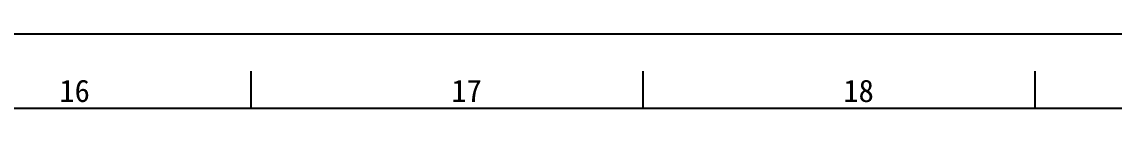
# Model space of a CAD drawing. Header units: millimetres. Extents: x 0 to 1189, y 0 to 841.
# Drawn here: x 809.8 to 956.1, y 831 to 841 of the extents above; entities that cross this region are included whole.
import ezdxf

# ---------------------------------------------------------------- set-up
doc = ezdxf.new("R2010")
doc.units = ezdxf.units.MM
doc.header["$LTSCALE"] = 65.395
doc.layers.get('0').update_dxf_attribs({"linetype": 'CONTINUOUS'})
doc.styles.add('TEXTSTYLE_2', font='simfang.ttf')
doc.styles.add('TEXTSTYLE_4', font='simfang.ttf')

msp = doc.modelspace()

# ---------------------------------------------------------------- linework, layer by layer
at = {"color": 7}
for p, q in [((0, 841), (1189, 841)), ((840.5, 831), (840.5, 836)), ((893, 831), (893, 836)), ((945.5, 831), (945.5, 836)), ((25, 831), (1179, 831))]:
    msp.add_line(p, q, dxfattribs=at)

# ---------------------------------------------------------------- texts
at = {"color": 3}
for s, style, p in [('16', 'TEXTSTYLE_4', (814.819, 831.847)), ('17', 'TEXTSTYLE_2', (867.319, 831.847)), ('18', 'TEXTSTYLE_4', (919.819, 831.847))]:
    msp.add_text(s, height=3, dxfattribs=dict(at, style=style)).set_placement(p)

doc.saveas('drawing.dxf')
